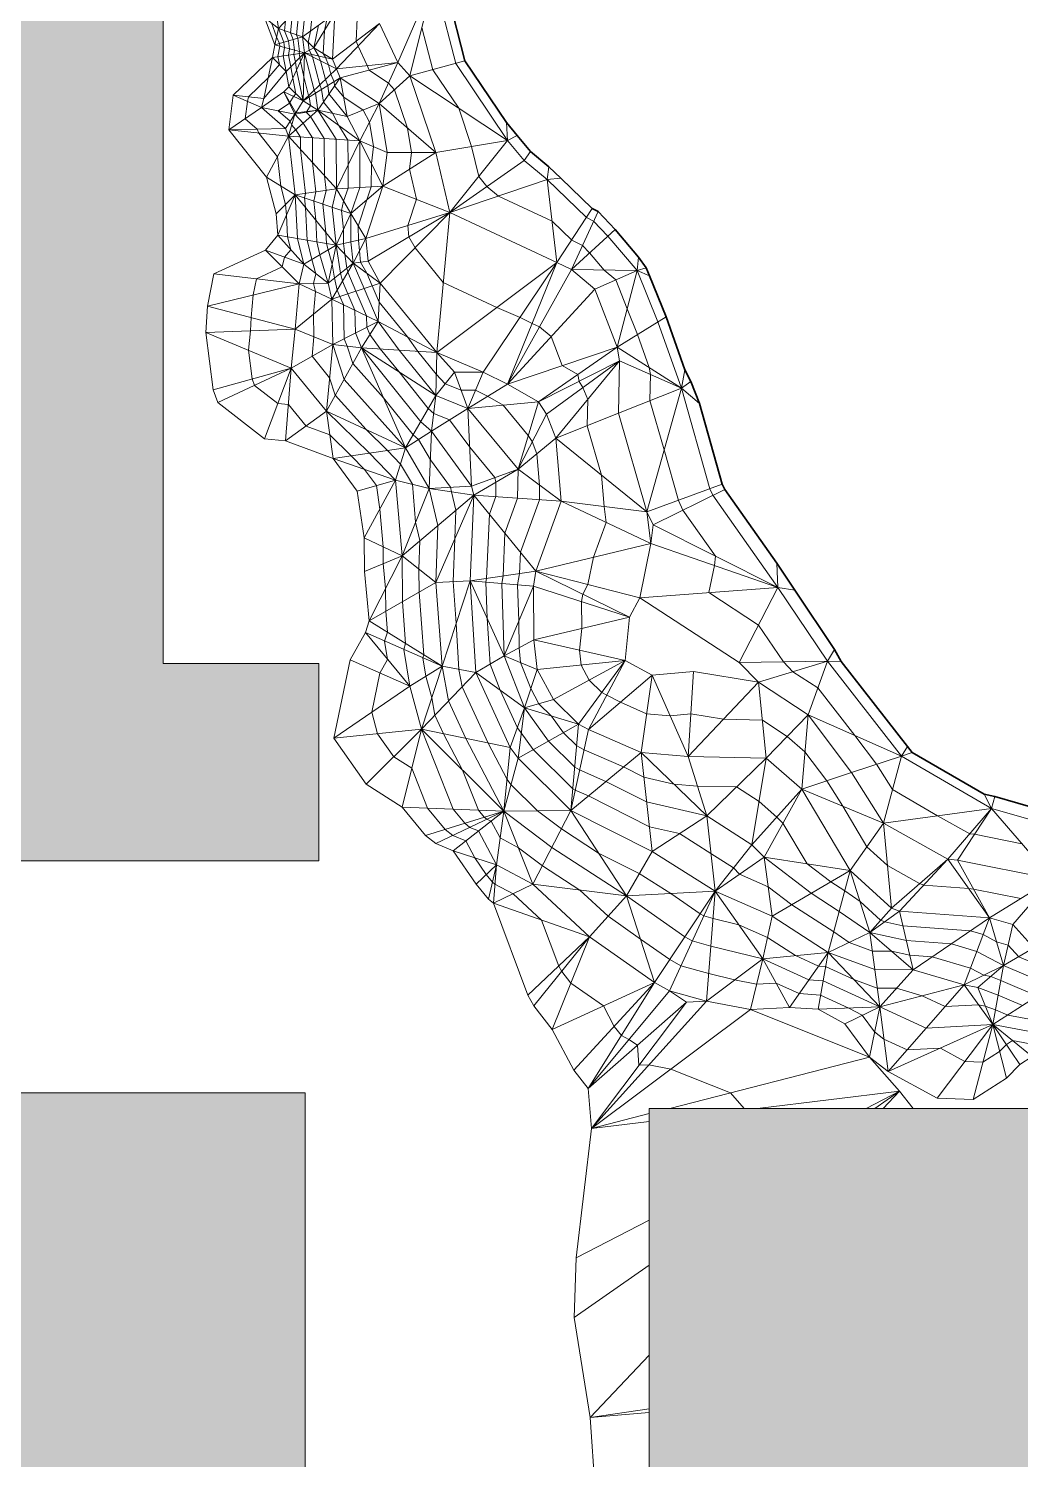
# Model space of a CAD drawing. Header units: millimetres. Extents: x -340184 to 563611, y -309449 to 515683.
# Drawn here: x 143528 to 264190, y -137615 to 36423 of the extents above; entities that cross this region are included whole.
import ezdxf

# ---------------------------------------------------------------- set-up
doc = ezdxf.new("R2010")
doc.units = ezdxf.units.MM
for name, color, linetype, lineweight in [('A-DETL-GENF', 92, 'Continuous', 9), ('A-DETL-THIN', 151, 'Continuous', 9), ('C-TOPO', 7, 'Continuous', 9), ('C-TOPO-FOLD', 70, 'Continuous', 9), ('C-TOPO-MAJR', 7, 'Continuous', 35), ('C-TOPO-MINR', 7, 'Continuous', 9)]:
    doc.layers.add(name, color=color, linetype=linetype, lineweight=lineweight)

msp = doc.modelspace()

# ---------------------------------------------------------------- hatches: boundary and pattern name
at = {"layer": 'A-DETL-GENF'}
for points in [[(85665, -64811), (178855, -64811), (178855, -40811), (159885, -40811), (159885, 79189), (85665, 79189), (85665, -51149)], [(67299, -241041), (177171, -241041), (177171, -93041), (104939, -93041), (104939, -131025), (12644, -131025), (12644, -195043), (32159, -195043), (32159, -217041), (67299, -217041), (67299, -231959)], [(219028, -242914), (363495, -242914), (363495, -138915), (401135, -138915), (401135, -94915), (219028, -94915), (219028, -206129)]]:
    msp.add_hatch(color=8, dxfattribs=at).paths.add_polyline_path(points)

# ---------------------------------------------------------------- linework, layer by layer
at = {"layer": 'A-DETL-THIN'}
for p, q in [((159885, -40811), (159885, 79189)), ((178855, -40811), (159885, -40811)), ((178855, -64811), (178855, -40811)), ((85665, -64811), (178855, -64811)), ((177171, -93041), (104939, -93041)), ((177171, -241041), (177171, -93041)), ((401135, -94915), (219028, -94915)), ((219028, -94915), (219028, -242914))]:
    msp.add_line(p, q, dxfattribs=at)
at = {"layer": 'C-TOPO'}
for p, q in [((173940, 36423), (177337, 40141)), ((172212, 37795), (173940, 36423)), ((176855, 35416), (180771, 38258)), ((178244, 34085), (180771, 38258)), ((186233, 37053), (180487, 32706)), ((180998, 31532), (186233, 37053)), ((173471, 34456), (173940, 36423)), ((173471, 34456), (176855, 35416)), ((176855, 35416), (173940, 36423)), ((178244, 34085), (176855, 35416)), ((173184, 32918), (177089, 33482)), ((177089, 33482), (173471, 34456)), ((177089, 33482), (174881, 31226)), ((175185, 29340), (177089, 33482)), ((177089, 33482), (176913, 27643)), ((177089, 33482), (178244, 34085)), ((180998, 31532), (177089, 33482)), ((180487, 32706), (177089, 33482)), ((178244, 34085), (180487, 32706)), ((172137, 27926), (173184, 32918)), ((174881, 31226), (173184, 32918)), ((176913, 27643), (180998, 31532)), ((188456, 32309), (180998, 31532)), ((181442, 30429), (188456, 32309)), ((186174, 27295), (188456, 32309)), ((174881, 31226), (172137, 27926)), ((181442, 30429), (176913, 27643)), ((178700, 26518), (181442, 30429)), ((182289, 25723), (181442, 30429)), ((186174, 27295), (189914, 30664)), ((171851, 26822), (168430, 28326)), ((172137, 27926), (168430, 28326)), ((171851, 26822), (172137, 27926)), ((175916, 26005), (174593, 28724)), ((176059, 26159), (174593, 28724)), ((176913, 27643), (174593, 28724)), ((176913, 27643), (175185, 29340)), ((167890, 24112), (171851, 26822)), ((171851, 26822), (175916, 26005)), ((178700, 26518), (175163, 23324)), ((175916, 26005), (178700, 26518)), ((178700, 26518), (176059, 26159)), ((176913, 27643), (178700, 26518)), ((183829, 22775), (178700, 26518)), ((178700, 26518), (182289, 25723)), ((186174, 27295), (182289, 25723)), ((186174, 27295), (183829, 22775)), ((193062, 21354), (186174, 27295)), ((175916, 26005), (174772, 24285)), ((175163, 23324), (175916, 26005)), ((167890, 24112), (174772, 24285)), ((175163, 23324), (167890, 24112)), ((175163, 23324), (172452, 18341)), ((183829, 22775), (175163, 23324)), ((175163, 23324), (180979, 16926)), ((180979, 16926), (183829, 22775)), ((186634, 17278), (183829, 22775)), ((187147, 21361), (183829, 22775)), ((186634, 17278), (193062, 21354)), ((193062, 21354), (187147, 21361)), ((172452, 18341), (175965, 16201)), ((173629, 13890), (175965, 16201)), ((173856, 11299), (175965, 16201)), ((180979, 16926), (175965, 16201)), ((182717, 13918), (175965, 16201)), ((175965, 16201), (180956, 10094)), ((186634, 17278), (180979, 16926)), ((180979, 16926), (182717, 13918)), ((182717, 13918), (186634, 17278)), ((194787, 14054), (186634, 17278)), ((194787, 14054), (184543, 10892)), ((184821, 8130), (194787, 14054)), ((186298, 5460), (194787, 14054)), ((193174, -2978), (194787, 14054)), ((182717, 13918), (180956, 10094)), ((184543, 10892), (182717, 13918)), ((180956, 10094), (173856, 11299)), ((176994, 7757), (173856, 11299)), ((180956, 10094), (184543, 10892)), ((183019, 7882), (184543, 10892)), ((176439, 5375), (172347, 9483)), ((176994, 7757), (172347, 9483)), ((180956, 10094), (176994, 7757)), ((179967, 5457), (180956, 10094)), ((180956, 10094), (183019, 7882)), ((179967, 5457), (176994, 7757)), ((183019, 7882), (179967, 5457)), ((180417, 3524), (183019, 7882)), ((184821, 8130), (183019, 7882)), ((186298, 5460), (183019, 7882)), ((207812, 7973), (193174, -2978)), ((207812, 7973), (198843, -5374)), ((207812, 7973), (201794, -6833)), ((201794, -6833), (209564, 7102)), ((165296, 2676), (176439, 5375)), ((176439, 5375), (166046, 6604)), ((176439, 5375), (179967, 5457)), ((180417, 3524), (176439, 5375)), ((180417, 3524), (186298, 5460)), ((186298, 5460), (186044, 812)), ((175940, -151), (180417, 3524)), ((186044, 812), (180417, 3524)), ((201794, -6833), (212402, 4747)), ((175940, -151), (165296, 2676)), ((180525, -1996), (186044, 812)), ((186044, 812), (184023, -2400)), ((193174, -2978), (186044, 812)), ((165104, -540), (175940, -151)), ((175487, -4877), (165104, -540)), ((180525, -1996), (175940, -151)), ((175487, -4877), (180525, -1996)), ((179784, -10111), (180525, -1996)), ((179784, -10111), (184023, -2400)), ((184023, -2400), (180525, -1996)), ((189383, -14573), (184023, -2400)), ((184023, -2400), (193082, -8204)), ((184023, -2400), (193174, -2978)), ((193174, -2978), (193082, -8204)), ((198843, -5374), (193174, -2978)), ((215125, -2313), (201794, -6833)), ((205576, -8984), (215125, -2313)), ((165964, -7511), (175487, -4877)), ((175487, -4877), (166538, -9075)), ((175487, -4877), (172245, -13492)), ((174792, -13731), (175487, -4877)), ((215426, -3990), (205576, -8984)), ((215426, -3990), (206521, -10461)), ((207664, -13411), (215426, -3990)), ((193082, -8204), (195355, -5351)), ((196950, -9767), (195355, -5351)), ((198843, -5374), (196950, -9767)), ((196950, -9767), (201794, -6833)), ((193082, -8204), (189383, -14573)), ((192540, -12552), (193082, -8204)), ((179784, -10111), (174792, -13731)), ((180593, -15883), (179784, -10111)), ((189383, -14573), (179784, -10111)), ((196950, -9767), (192540, -12552)), ((205576, -8984), (196950, -9767)), ((196950, -9767), (197428, -19222)), ((203073, -17155), (205576, -8984)), ((207664, -13411), (215306, -10353)), ((206521, -10461), (203073, -17155)), ((192540, -12552), (189383, -14573)), ((192278, -19507), (192540, -12552)), ((207664, -13411), (203073, -17155)), ((218755, -22354), (207664, -13411)), ((180593, -15883), (189383, -14573)), ((189383, -14573), (188155, -18503)), ((188155, -18503), (180593, -15883)), ((203073, -17155), (197428, -19222)), ((197698, -20313), (203073, -17155)), ((203073, -17155), (208335, -21075)), ((188155, -18503), (183511, -19828)), ((184354, -25537), (188155, -18503)), ((192278, -19507), (188155, -18503)), ((188957, -27703), (192278, -19507)), ((188957, -27703), (197698, -20313)), ((192278, -19507), (197428, -19222)), ((197698, -20313), (192278, -19507)), ((197698, -20313), (193083, -30953)), ((205257, -29566), (197698, -20313)), ((208335, -21075), (197698, -20313)), ((219218, -26213), (208335, -21075)), ((208335, -21075), (218755, -22354)), ((219218, -26213), (218755, -22354)), ((184354, -25537), (188957, -27703)), ((188957, -27703), (184404, -29594)), ((184951, -35623), (188957, -27703)), ((193083, -30953), (188957, -27703)), ((205257, -29566), (219218, -26213)), ((197250, -30745), (205257, -29566)), ((216636, -35168), (205257, -29566)), ((217891, -32809), (205257, -29566)), ((184951, -35623), (193083, -30953)), ((197250, -30745), (193083, -30953)), ((197250, -30745), (193831, -41128)), ((201393, -39858), (197250, -30745)), ((204938, -31394), (197250, -30745)), ((201393, -39858), (204938, -31394)), ((204938, -31394), (216636, -35168)), ((216636, -35168), (217891, -32809)), ((193831, -41128), (184951, -35623)), ((205011, -37934), (216636, -35168)), ((216103, -40453), (216636, -35168)), ((189890, -43562), (184509, -37049)), ((184509, -37049), (193831, -41128)), ((201393, -39858), (205011, -37934)), ((216103, -40453), (205011, -37934)), ((201393, -39858), (197932, -41901)), ((205380, -41533), (201393, -39858)), ((189890, -43562), (182651, -40377)), ((189890, -43562), (193831, -41128)), ((191308, -48808), (193831, -41128)), ((197932, -41901), (193831, -41128)), ((205380, -41533), (203866, -46196)), ((205380, -41533), (216103, -40453)), ((207380, -45186), (216103, -40453)), ((216103, -40453), (210449, -48192)), ((211641, -48827), (216103, -40453)), ((219410, -42213), (216103, -40453)), ((224432, -41758), (219410, -42213)), ((223786, -52121), (224432, -41758)), ((224432, -41758), (232323, -43058)), ((191308, -48808), (197932, -41901)), ((197932, -41901), (203866, -46196)), ((211641, -48827), (219410, -42213)), ((219410, -42213), (218033, -51611)), ((223786, -52121), (219410, -42213)), ((232323, -43058), (223786, -52121)), ((233273, -52300), (232323, -43058)), ((180649, -49879), (189890, -43562)), ((203866, -46196), (207380, -45186)), ((203866, -46196), (202132, -51036)), ((203073, -52312), (203866, -46196)), ((203866, -46196), (210449, -48192)), ((203073, -52312), (210449, -48192)), ((210449, -48192), (209498, -58668)), ((238354, -47030), (233273, -52300)), ((237593, -56100), (238354, -47030)), ((191308, -48808), (180649, -49879)), ((184595, -55491), (191308, -48808)), ((191308, -48808), (188976, -58285)), ((201348, -58754), (191308, -48808)), ((191308, -48808), (202132, -51036)), ((211641, -48827), (209498, -58668)), ((201348, -58754), (202132, -51036)), ((218033, -51611), (209498, -58668)), ((226031, -59319), (218033, -51611)), ((218033, -51611), (219386, -63679)), ((226031, -59319), (223786, -52121)), ((201348, -58754), (203073, -52312)), ((226031, -59319), (233273, -52300)), ((233273, -52300), (231531, -62868)), ((237593, -56100), (243656, -54079)), ((231531, -62868), (237593, -56100)), ((237593, -56100), (232998, -64363)), ((247549, -60225), (237593, -56100)), ((188976, -58285), (201348, -58754)), ((191818, -61728), (201348, -58754)), ((201348, -58754), (193080, -62715)), ((195167, -63599), (201348, -58754)), ((201348, -58754), (200439, -65303)), ((209498, -58668), (201348, -58754)), ((204882, -67666), (201348, -58754)), ((204882, -67666), (209498, -58668)), ((216264, -69046), (209498, -58668)), ((219386, -63679), (226031, -59319)), ((227055, -68485), (226031, -59319)), ((243496, -65966), (247549, -60225)), ((247549, -60225), (248490, -70552)), ((200439, -65303), (195167, -63599)), ((219386, -63679), (216264, -69046)), ((231531, -62868), (227055, -68485)), ((232998, -64363), (227055, -68485)), ((233998, -71552), (232998, -64363)), ((232998, -64363), (243496, -65966)), ((200439, -65303), (197986, -67652)), ((200439, -65303), (199476, -69462)), ((200086, -69975), (200439, -65303)), ((243496, -65966), (233998, -71552)), ((240806, -75944), (243496, -65966)), ((245891, -73534), (243496, -65966)), ((255382, -64618), (248490, -70552)), ((249492, -70939), (255382, -64618)), ((260432, -71749), (255382, -64618)), ((256556, -64736), (260432, -71749)), ((204882, -67666), (200086, -69975)), ((204882, -67666), (216264, -69046)), ((268053, -67015), (260432, -71749)), ((263274, -72556), (268053, -67015)), ((216264, -69046), (211782, -74066)), ((227055, -68485), (216264, -69046)), ((219691, -79608), (216264, -69046)), ((227055, -68485), (219691, -79608)), ((221489, -80610), (227055, -68485)), ((226010, -81873), (227055, -68485)), ((232845, -76717), (227055, -68485)), ((200086, -69975), (211782, -74066)), ((248490, -70552), (245891, -73534)), ((245891, -73534), (249492, -70939)), ((251155, -78054), (249492, -70939)), ((233998, -71552), (232845, -76717)), ((260432, -71749), (251155, -78054)), ((257370, -79901), (260432, -71749)), ((260432, -71749), (262149, -77554)), ((262149, -77554), (263274, -72556)), ((204256, -81138), (211782, -74066)), ((204986, -82457), (211782, -74066)), ((207243, -85316), (211782, -74066)), ((245891, -73534), (240806, -75944)), ((251155, -78054), (245891, -73534)), ((245891, -73534), (247076, -82549)), ((232845, -76717), (240806, -75944)), ((240806, -75944), (236088, -82639)), ((239573, -82870), (240806, -75944)), ((247076, -82549), (240806, -75944)), ((262149, -77554), (265827, -75394)), ((232845, -76717), (226010, -81873)), ((231343, -82906), (232845, -76717)), ((236088, -82639), (232845, -76717)), ((247076, -82549), (251155, -78054)), ((257370, -79901), (262149, -77554)), ((262149, -77554), (259006, -80222)), ((260832, -84734), (262149, -77554)), ((207243, -85316), (219691, -79608)), ((219691, -79608), (209852, -90277)), ((219691, -79608), (211595, -92486)), ((257370, -79901), (247076, -82549)), ((248107, -90442), (257370, -79901)), ((257370, -79901), (260832, -84734)), ((221489, -80610), (211595, -92486)), ((226010, -81873), (221489, -80610)), ((259006, -80222), (260832, -84734)), ((268073, -80092), (260832, -84734)), ((223581, -81991), (211595, -92486)), ((211993, -97360), (226010, -81873)), ((211993, -97360), (223581, -81991)), ((211993, -97360), (231343, -82906)), ((245836, -88679), (231343, -82906)), ((247076, -82549), (239573, -82870)), ((242837, -84651), (247076, -82549)), ((247076, -82549), (245836, -88679)), ((248107, -90442), (247076, -82549)), ((248107, -90442), (260832, -84734)), ((260832, -84734), (254050, -93676)), ((258442, -93823), (260832, -84734)), ((262497, -91240), (260832, -84734)), ((260832, -84734), (264138, -89579)), ((265622, -88621), (260832, -84734)), ((245836, -88679), (221526, -94915)), ((249470, -92829), (245836, -88679)), ((249470, -92829), (232214, -94915)), ((249470, -92829), (245422, -94915)), ((246469, -94915), (249470, -92829)), ((247491, -94915), (249470, -92829)), ((251130, -94915), (249470, -92829)), ((219028, -95556), (211993, -97360)), ((219028, -96510), (211993, -97360)), ((219028, -108521), (210149, -113098)), ((209900, -120339), (219028, -113993)), ((211836, -132516), (219028, -124931)), ((219028, -131482), (211836, -132516)), ((219028, -131931), (211836, -132516))]:
    msp.add_line(p, q, dxfattribs=at)
at = {"layer": 'C-TOPO', "lineweight": 35}
for p, q in [((194492, 40724), (196607, 32487)), ((196607, 32487), (201650, 24999)), ((201650, 24999), (202981, 23425)), ((202981, 23425), (204584, 21478)), ((204584, 21478), (206833, 19619)), ((206833, 19619), (208282, 18233)), ((208282, 18233), (212107, 14528)), ((212107, 14528), (212808, 14179)), ((212808, 14179), (214885, 11985)), ((214885, 11985), (217744, 8637)), ((217744, 8637), (218650, 7309)), ((218650, 7309), (219072, 6351)), ((219072, 6351), (221091, 1361)), ((221091, 1361), (223372, -5074)), ((223372, -5074), (224098, -6488)), ((224098, -6488), (225167, -9189)), ((225167, -9189), (227927, -19000)), ((227927, -19000), (228226, -19630)), ((228226, -19630), (234565, -28605)), ((234565, -28605), (236739, -31904)), ((236739, -31904), (241564, -39083)), ((241564, -39083), (242368, -40552)), ((242368, -40552), (250460, -50920)), ((250460, -50920), (251020, -51618)), ((251020, -51618), (259777, -56717)), ((259777, -56717), (261067, -56990)), ((261067, -56990), (266669, -58598))]:
    msp.add_line(p, q, dxfattribs=at)
at = {"layer": 'C-TOPO-FOLD'}
for p, q in [((188456, 32309), (192848, 42479)), ((189914, 30664), (192848, 42479)), ((189914, 30664), (196607, 32487)), ((201796, 22823), (189914, 30664)), ((201796, 22823), (201650, 24999)), ((201796, 22823), (193062, 21354)), ((194787, 14054), (201796, 22823)), ((202981, 23425), (201796, 22823)), ((203799, 20390), (204584, 21478)), ((203799, 20390), (194787, 14054)), ((206610, 18067), (206833, 19619)), ((206610, 18067), (194787, 14054)), ((208282, 18233), (206610, 18067)), ((207812, 7973), (206610, 18067)), ((207812, 7973), (212107, 14528)), ((212808, 14179), (209564, 7102)), ((209564, 7102), (214885, 11985)), ((217572, 6986), (209564, 7102)), ((217572, 6986), (212402, 4747)), ((215125, -2313), (217572, 6986)), ((217572, 6986), (217744, 8637)), ((217572, 6986), (218650, 7309)), ((219072, 6351), (217572, 6986)), ((215125, -2313), (221091, 1361)), ((222948, -7295), (215125, -2313)), ((222948, -7295), (215426, -3990)), ((223372, -5074), (222948, -7295)), ((224098, -6488), (222948, -7295)), ((215306, -10353), (222948, -7295)), ((218755, -22354), (222948, -7295)), ((225167, -9189), (222948, -7295)), ((227927, -19000), (218755, -22354)), ((219504, -23930), (228226, -19630)), ((234696, -31565), (219504, -23930)), ((234696, -31565), (219218, -26213)), ((234565, -28605), (234696, -31565)), ((217891, -32809), (234696, -31565)), ((234696, -31565), (229985, -40680)), ((234696, -31565), (236739, -31904)), ((241564, -39083), (240727, -40538)), ((240727, -40538), (229985, -40680)), ((240727, -40538), (232323, -43058)), ((238354, -47030), (240727, -40538)), ((240727, -40538), (242368, -40552)), ((249718, -52058), (238354, -47030)), ((243656, -54079), (249718, -52058)), ((249718, -52058), (247549, -60225)), ((250460, -50920), (249718, -52058)), ((251020, -51618), (249718, -52058)), ((260664, -58432), (259777, -56717)), ((261067, -56990), (260664, -58432)), ((247549, -60225), (260664, -58432)), ((260664, -58432), (255382, -64618)), ((256556, -64736), (260664, -58432)), ((268053, -67015), (260664, -58432))]:
    msp.add_line(p, q, dxfattribs=at)
at = {"layer": 'C-TOPO-MAJR', "lineweight": 9}
for p, q in [((195491, 32183), (192848, 42479)), ((173940, 36423), (173185, 41478)), ((176855, 35416), (177337, 40141)), ((173471, 34456), (172212, 37795)), ((175397, 35920), (175638, 38282)), ((178244, 34085), (178813, 36837)), ((180487, 32706), (180771, 38258)), ((188456, 32309), (186233, 37053)), ((174599, 34776), (173940, 36423)), ((175727, 35096), (175397, 35920)), ((175883, 33807), (175727, 35096)), ((177089, 33482), (176855, 35416)), ((173184, 32918), (173471, 34456)), ((174486, 33106), (174677, 34131)), ((174881, 31226), (174486, 33106)), ((174677, 34131), (174599, 34776)), ((175787, 33294), (175883, 33807)), ((175985, 32354), (175787, 33294)), ((178274, 28939), (177089, 33482)), ((178788, 33094), (178244, 34085)), ((179043, 32507), (178788, 33094)), ((168430, 28326), (173184, 32918)), ((176137, 31411), (175985, 32354)), ((176913, 27643), (176137, 31411)), ((179636, 30235), (179043, 32507)), ((180998, 31532), (180487, 32706)), ((181442, 30429), (180998, 31532)), ((189914, 30664), (188456, 32309)), ((201796, 22823), (195491, 32183)), ((175185, 29340), (174881, 31226)), ((179932, 29500), (179636, 30235)), ((186174, 27295), (181442, 30429)), ((193062, 21354), (189914, 30664)), ((167890, 24112), (168430, 28326)), ((171851, 26822), (174593, 28724)), ((174593, 28724), (175185, 29340)), ((178422, 28571), (178274, 28939)), ((178700, 26518), (178422, 28571)), ((180071, 28473), (179932, 29500)), ((182289, 25723), (180071, 28473)), ((174772, 24285), (171851, 26822)), ((175916, 26005), (176059, 26159)), ((176059, 26159), (176913, 27643)), ((180940, 22958), (178700, 26518)), ((187147, 21361), (186174, 27295)), ((176931, 24921), (175916, 26005)), ((178051, 23141), (176931, 24921)), ((183829, 22775), (182289, 25723)), ((172452, 18341), (167890, 24112)), ((175163, 23324), (174772, 24285)), ((175965, 16201), (175163, 23324)), ((178071, 20125), (178051, 23141)), ((180979, 16926), (180940, 22958)), ((183806, 17102), (183829, 22775)), ((203799, 20390), (201796, 22823)), ((186634, 17278), (187147, 21361)), ((194787, 14054), (193062, 21354)), ((178472, 16564), (178071, 20125)), ((206610, 18067), (203799, 20390)), ((173629, 13890), (172452, 18341)), ((211391, 13435), (206610, 18067)), ((176223, 10897), (175965, 16201)), ((178216, 15440), (178472, 16564)), ((180467, 14679), (180979, 16926)), ((182717, 13918), (183806, 17102)), ((184543, 10892), (186634, 17278)), ((178461, 13148), (178216, 15440)), ((180956, 10094), (180467, 14679)), ((207812, 7973), (194787, 14054)), ((173856, 11299), (173629, 13890)), ((178590, 10495), (178461, 13148)), ((182749, 10493), (182717, 13918)), ((212267, 13000), (211391, 13435)), ((213998, 11171), (212267, 13000)), ((172347, 9483), (173856, 11299)), ((176994, 7757), (176223, 10897)), ((178975, 8925), (178590, 10495)), ((183019, 7882), (182749, 10493)), ((184821, 8130), (184543, 10892)), ((217572, 6986), (213998, 11171)), ((166046, 6604), (172347, 9483)), ((179967, 5457), (178975, 8925)), ((181493, 6669), (180956, 10094)), ((176439, 5375), (176994, 7757)), ((184337, 4814), (183019, 7882)), ((186298, 5460), (184821, 8130)), ((209564, 7102), (207812, 7973)), ((212402, 4747), (209564, 7102)), ((220097, 749), (217572, 6986)), ((165296, 2676), (166046, 6604)), ((175940, -151), (176439, 5375)), ((180417, 3524), (179967, 5457)), ((181718, 5703), (181493, 6669)), ((182377, 4169), (181718, 5703)), ((193174, -2978), (186298, 5460)), ((180525, -1996), (180417, 3524)), ((183231, 2168), (182377, 4169)), ((186044, 812), (184337, 4814)), ((215125, -2313), (212402, 4747)), ((165104, -540), (165296, 2676)), ((183285, -592), (183231, 2168)), ((188598, -2689), (186044, 812)), ((222948, -7295), (220097, 749)), ((165964, -7511), (165104, -540)), ((175487, -4877), (175940, -151)), ((184023, -2400), (183285, -592)), ((181903, -6256), (180525, -1996)), ((191232, -11388), (184023, -2400)), ((193082, -8204), (188598, -2689)), ((195355, -5351), (193174, -2978)), ((215426, -3990), (215125, -2313)), ((179784, -10111), (175487, -4877)), ((215306, -10353), (215426, -3990)), ((189383, -14573), (181903, -6256)), ((195355, -5351), (198843, -5374)), ((201794, -6833), (198843, -5374)), ((205576, -8984), (201794, -6833)), ((166538, -9075), (165964, -7511)), ((196950, -9767), (193082, -8204)), ((226398, -19559), (222948, -7295)), ((172245, -13492), (166538, -9075)), ((184988, -15228), (179784, -10111)), ((203073, -17155), (196950, -9767)), ((206521, -10461), (205576, -8984)), ((218755, -22354), (215306, -10353)), ((192540, -12552), (191232, -11388)), ((207664, -13411), (206521, -10461)), ((174792, -13731), (172245, -13492)), ((180593, -15883), (174792, -13731)), ((197428, -19222), (192540, -12552)), ((208335, -21075), (207664, -13411)), ((188155, -18503), (184988, -15228)), ((192278, -19507), (189383, -14573)), ((183511, -19828), (180593, -15883)), ((203016, -20694), (203073, -17155)), ((188957, -27703), (188155, -18503)), ((184354, -25537), (183511, -19828)), ((193327, -24008), (192278, -19507)), ((197250, -30745), (197698, -20313)), ((197698, -20313), (197428, -19222)), ((201478, -24939), (203016, -20694)), ((226773, -20347), (226398, -19559)), ((234696, -31565), (226773, -20347)), ((205257, -29566), (208335, -21075)), ((219504, -23930), (218755, -22354)), ((193083, -30953), (193327, -24008)), ((219218, -26213), (219504, -23930)), ((184404, -29594), (184354, -25537)), ((201254, -30155), (201478, -24939)), ((189017, -33288), (188957, -27703)), ((217891, -32809), (219218, -26213)), ((204938, -31394), (205257, -29566)), ((184951, -35623), (184404, -29594)), ((193831, -41128), (193083, -30953)), ((197932, -41901), (197250, -30745)), ((201094, -31070), (201254, -30155)), ((201393, -39858), (201094, -31070)), ((205011, -37934), (204938, -31394)), ((229985, -40680), (217891, -32809)), ((240727, -40538), (234696, -31565)), ((189391, -38375), (189017, -33288)), ((184509, -37049), (184951, -35623)), ((182651, -40377), (184509, -37049)), ((205380, -41533), (205011, -37934)), ((189170, -39089), (189391, -38375)), ((189890, -43562), (189170, -39089)), ((203866, -46196), (201393, -39858)), ((180649, -49879), (182651, -40377)), ((194620, -45355), (193831, -41128)), ((207380, -45186), (205380, -41533)), ((232323, -43058), (229985, -40680)), ((249718, -52058), (240727, -40538)), ((202132, -51036), (197932, -41901)), ((238354, -47030), (232323, -43058)), ((191308, -48808), (189890, -43562)), ((210449, -48192), (207380, -45186)), ((196720, -49922), (194620, -45355)), ((206761, -50252), (203866, -46196)), ((211641, -48827), (210449, -48192)), ((243656, -54079), (238354, -47030)), ((184595, -55491), (180649, -49879)), ((195162, -58520), (191308, -48808)), ((201348, -58754), (196720, -49922)), ((209973, -53430), (206761, -50252)), ((218033, -51611), (211641, -48827)), ((203073, -52312), (202132, -51036)), ((223786, -52121), (218033, -51611)), ((233273, -52300), (223786, -52121)), ((260664, -58432), (249718, -52058)), ((209498, -58668), (203073, -52312)), ((210569, -53747), (209973, -53430)), ((213766, -55139), (210569, -53747)), ((237593, -56100), (233273, -52300)), ((188976, -58285), (184595, -55491)), ((218710, -57645), (213766, -55139)), ((247549, -60225), (243656, -54079)), ((243496, -65966), (237593, -56100)), ((191818, -61728), (188976, -58285)), ((196583, -60241), (195162, -58520)), ((207190, -63167), (201348, -58754)), ((219386, -63679), (209498, -58668)), ((226031, -59319), (218710, -57645)), ((267666, -60442), (260664, -58432)), ((197214, -60734), (196583, -60241)), ((198257, -61176), (197214, -60734)), ((231531, -62868), (226031, -59319)), ((255382, -64618), (247549, -60225)), ((193080, -62715), (191818, -61728)), ((200439, -65303), (198257, -61176)), ((195167, -63599), (193080, -62715)), ((197986, -67652), (195167, -63599)), ((216264, -69046), (207190, -63167)), ((227055, -68485), (219386, -63679)), ((232998, -64363), (231531, -62868)), ((238747, -68759), (232998, -64363)), ((204882, -67666), (200439, -65303)), ((248490, -70552), (243496, -65966)), ((256556, -64736), (255382, -64618)), ((268053, -67015), (256556, -64736)), ((199476, -69462), (197986, -67652)), ((211782, -74066), (204882, -67666)), ((200086, -69975), (199476, -69462)), ((223373, -74047), (216264, -69046)), ((233998, -71552), (227055, -68485)), ((242151, -70955), (238747, -68759)), ((204256, -81138), (200086, -69975)), ((245891, -73534), (242151, -70955)), ((249492, -70939), (248490, -70552)), ((260432, -71749), (249492, -70939)), ((240806, -75944), (233998, -71552)), ((263274, -72556), (260432, -71749)), ((265827, -75394), (263274, -72556)), ((219691, -79608), (211782, -74066)), ((224272, -74548), (223373, -74047)), ((226532, -75179), (224272, -74548)), ((250323, -74497), (245891, -73534)), ((255793, -74902), (250323, -74497)), ((232845, -76717), (226532, -75179)), ((246484, -78042), (240806, -75944)), ((258901, -75825), (255793, -74902)), ((262149, -77554), (258901, -75825)), ((238447, -79291), (232845, -76717)), ((251155, -78054), (246484, -78042)), ((257370, -79901), (251155, -78054)), ((268073, -80092), (262149, -77554)), ((221489, -80610), (219691, -79608)), ((240190, -79407), (238447, -79291)), ((247076, -82549), (240190, -79407)), ((259006, -80222), (257370, -79901)), ((204986, -82457), (204256, -81138)), ((223581, -81991), (221489, -80610)), ((261491, -81144), (259006, -80222)), ((264453, -82413), (261491, -81144)), ((207243, -85316), (204986, -82457)), ((226010, -81873), (223581, -81991)), ((231343, -82906), (226010, -81873)), ((236088, -82639), (231343, -82906)), ((239573, -82870), (236088, -82639)), ((242837, -84651), (239573, -82870)), ((252739, -85172), (247076, -82549)), ((245836, -88679), (242837, -84651)), ((260832, -84734), (252739, -85172)), ((266439, -85778), (260832, -84734)), ((209852, -90277), (207243, -85316)), ((248107, -90442), (245836, -88679)), ((265622, -88621), (264138, -89579)), ((211595, -92486), (209852, -90277)), ((254050, -93676), (248107, -90442)), ((264138, -89579), (262497, -91240)), ((262497, -91240), (258442, -93823)), ((211993, -97360), (211595, -92486)), ((258442, -93823), (254050, -93676)), ((210149, -113098), (211993, -97360)), ((209900, -120339), (210149, -113098)), ((211836, -132516), (209900, -120339)), ((212634, -144170), (211836, -132516))]:
    msp.add_line(p, q, dxfattribs=at)
at = {"layer": 'C-TOPO-MINR'}
for p, q in [((176126, 35668), (176488, 39212)), ((177834, 36127), (178196, 39670)), ((173705, 35440), (173076, 37109)), ((174668, 36171), (174789, 37352)), ((179507, 36171), (179792, 37547)), ((183360, 34879), (183502, 37655)), ((192703, 31423), (191381, 36571)), ((174035, 34616), (173705, 35440)), ((175163, 34936), (174668, 36171)), ((175280, 33969), (175163, 34936)), ((176291, 35256), (176126, 35668)), ((176486, 33644), (176291, 35256)), ((177549, 34751), (177834, 36127)), ((179365, 33395), (179507, 36171)), ((183615, 34292), (183360, 34879)), ((173835, 33012), (174074, 34294)), ((174074, 34294), (174035, 34616)), ((175136, 33200), (175280, 33969)), ((175433, 31790), (175136, 33200)), ((176438, 33388), (176486, 33644)), ((176537, 32918), (176438, 33388)), ((177666, 33783), (177549, 34751)), ((177938, 33288), (177666, 33783)), ((178066, 32994), (177938, 33288)), ((179637, 32900), (179365, 33395)), ((184727, 31920), (183615, 34292)), ((172661, 30422), (174032, 32072)), ((174032, 32072), (173835, 33012)), ((175661, 30376), (175433, 31790)), ((176613, 32446), (176537, 32918)), ((177001, 30562), (176613, 32446)), ((178955, 29587), (178066, 32994)), ((180021, 32019), (179637, 32900)), ((180317, 30883), (180021, 32019)), ((184949, 31369), (184727, 31920)), ((187315, 29802), (184949, 31369)), ((195855, 26744), (192703, 31423)), ((170284, 28126), (172661, 30422)), ((176049, 28491), (175661, 30376)), ((177594, 28291), (177001, 30562)), ((179177, 29036), (178955, 29587)), ((180687, 29965), (180317, 30883)), ((180756, 29451), (180687, 29965)), ((188044, 28979), (187315, 29802)), ((170140, 27574), (170284, 28126)), ((175326, 27441), (175753, 28183)), ((175753, 28183), (176049, 28491)), ((177668, 28107), (177594, 28291)), ((177806, 27080), (177668, 28107)), ((179386, 27495), (179177, 29036)), ((181865, 28076), (180756, 29451)), ((184231, 26509), (181865, 28076)), ((189618, 24325), (188044, 28979)), ((169871, 25467), (170140, 27574)), ((173884, 26414), (175255, 27365)), ((175344, 25145), (173884, 26414)), ((175255, 27365), (175326, 27441)), ((177308, 26261), (177379, 26338)), ((177816, 25719), (177308, 26261)), ((177379, 26338), (177806, 27080)), ((180495, 26120), (179386, 27495)), ((181264, 24646), (180495, 26120)), ((185001, 25035), (184231, 26509)), ((197429, 22089), (195855, 26744)), ((171331, 24199), (169871, 25467)), ((175539, 24665), (175344, 25145)), ((176047, 24123), (175539, 24665)), ((179496, 23049), (177816, 25719)), ((182384, 22866), (181264, 24646)), ((185488, 22068), (185001, 25035)), ((171526, 23718), (171331, 24199)), ((173808, 20833), (171526, 23718)), ((176607, 23233), (176047, 24123)), ((176617, 21725), (176607, 23233)), ((179525, 18525), (179496, 23049)), ((182404, 19850), (182384, 22866)), ((190105, 21358), (189618, 24325)), ((177219, 16382), (176617, 21725)), ((185231, 20026), (185488, 22068)), ((189848, 19316), (190105, 21358)), ((198291, 18439), (197429, 22089)), ((174209, 17271), (173808, 20833)), ((182393, 17014), (182404, 19850)), ((185220, 17190), (185231, 20026)), ((190710, 15666), (189848, 19316)), ((179725, 16745), (179525, 18525)), ((199293, 17222), (198291, 18439)), ((174797, 15046), (174209, 17271)), ((177090, 15821), (177219, 16382)), ((177213, 14674), (177090, 15821)), ((179341, 15060), (179725, 16745)), ((181848, 15422), (182393, 17014)), ((184675, 15598), (185220, 17190)), ((189665, 12473), (190710, 15666)), ((200699, 16060), (199293, 17222)), ((207211, 13020), (200699, 16060)), ((174911, 13750), (174797, 15046)), ((177406, 10696), (177213, 14674)), ((179708, 11621), (179341, 15060)), ((181592, 14298), (181848, 15422)), ((181837, 12006), (181592, 14298)), ((183630, 12405), (184675, 15598)), ((175040, 11098), (174911, 13750)), ((183646, 10692), (183630, 12405)), ((189804, 11092), (189665, 12473)), ((209601, 10704), (207211, 13020)), ((175425, 9528), (175040, 11098)), ((177985, 8341), (177406, 10696)), ((179773, 10295), (179708, 11621)), ((181853, 10293), (181837, 12006)), ((183781, 9387), (183646, 10692)), ((190542, 9757), (189804, 11092)), ((210916, 10051), (209601, 10704)), ((174671, 8620), (175425, 9528)), ((179966, 9509), (179773, 10295)), ((180462, 7776), (179966, 9509)), ((181988, 8988), (181853, 10293)), ((182256, 7275), (181988, 8988)), ((183920, 8006), (183781, 9387)), ((193980, 5538), (190542, 9757)), ((211781, 9137), (210916, 10051)), ((213568, 7044), (211781, 9137)), ((171243, 5989), (174393, 7429)), ((174393, 7429), (174671, 8620)), ((178481, 6607), (177985, 8341)), ((180730, 6063), (180462, 7776)), ((182369, 6792), (182256, 7275)), ((184658, 6671), (183920, 8006)), ((214987, 5866), (213568, 7044)), ((170868, 4026), (171243, 5989)), ((178203, 5416), (178481, 6607)), ((178428, 4449), (178203, 5416)), ((181068, 4613), (180730, 6063)), ((183357, 4492), (182369, 6792)), ((185317, 5137), (184658, 6671)), ((200493, 2497), (193980, 5538)), ((216349, 2337), (214987, 5866)), ((170618, 1263), (170868, 4026)), ((178179, 1686), (178428, 4449)), ((181397, 3846), (181068, 4613)), ((181824, 2846), (181397, 3846)), ((184638, 1490), (183357, 4492)), ((186171, 3136), (185317, 5137)), ((181905, -1294), (181824, 2846)), ((189609, -1083), (186171, 3136)), ((203327, 1299), (200493, 2497)), ((217611, -782), (216349, 2337)), ((170522, -346), (170618, 1263)), ((178233, -1073), (178179, 1686)), ((184665, 110), (184638, 1490)), ((185033, -794), (184665, 110)), ((204803, 570), (203327, 1299)), ((205679, 135), (204803, 570)), ((207098, -1043), (205679, 135)), ((170296, -2709), (170522, -346)), ((178006, -3436), (178233, -1073)), ((182274, -2198), (181905, -1294)), ((186310, -2545), (185033, -794)), ((190886, -2833), (189609, -1083)), ((208460, -4573), (207098, -1043)), ((219037, -4804), (217611, -782)), ((170725, -6194), (170296, -2709)), ((180154, -6053), (178006, -3436)), ((182963, -4328), (182274, -2198)), ((188552, -5302), (186310, -2545)), ((193128, -5591), (190886, -2833)), ((186703, -8487), (182963, -4328)), ((210351, -5648), (208460, -4573)), ((219187, -5643), (219037, -4804)), ((171013, -6976), (170725, -6194)), ((180843, -8183), (180154, -6053)), ((192157, -9796), (188552, -5302)), ((194218, -6778), (193128, -5591)), ((196153, -7559), (194218, -6778)), ((210501, -6487), (210351, -5648)), ((210973, -7225), (210501, -6487)), ((219127, -8824), (219187, -5643)), ((173866, -9185), (171013, -6976)), ((184583, -12342), (180843, -8183)), ((190307, -12980), (186703, -8487)), ((197897, -7571), (196153, -7559)), ((199372, -8300), (197897, -7571)), ((201263, -9375), (199372, -8300)), ((211545, -8701), (210973, -7225)), ((211485, -11882), (211545, -8701)), ((175139, -9304), (173866, -9185)), ((177288, -11921), (175139, -9304)), ((192811, -10378), (192157, -9796)), ((194745, -11160), (192811, -10378)), ((204325, -13069), (201263, -9375)), ((220852, -14825), (219127, -8824)), ((180188, -12997), (177288, -11921)), ((197189, -14495), (194745, -11160)), ((213209, -17883), (211485, -11882)), ((182790, -15555), (180188, -12997)), ((187185, -14900), (184583, -12342)), ((190961, -13562), (190307, -12980)), ((192409, -16030), (190961, -13562)), ((204797, -13808), (204325, -13069)), ((205368, -15283), (204797, -13808)), ((184374, -17193), (182790, -15555)), ((188769, -16538), (187185, -14900)), ((200250, -18188), (197189, -14495)), ((205704, -19115), (205368, -15283)), ((222577, -20957), (220852, -14825)), ((185833, -19165), (184374, -17193)), ((190217, -19005), (188769, -16538)), ((194853, -19365), (192409, -16030)), ((190618, -23605), (190217, -19005)), ((200386, -18734), (200250, -18188)), ((200357, -20504), (200386, -18734)), ((205675, -20885), (205704, -19115)), ((213545, -21715), (213209, -17883)), ((186255, -22020), (185833, -19165)), ((194988, -19910), (194853, -19365)), ((195513, -22161), (194988, -19910)), ((199588, -22626), (200357, -20504)), ((186655, -26620), (186255, -22020)), ((195390, -25633), (195513, -22161)), ((203368, -27253), (205675, -20885)), ((213776, -23644), (213545, -21715)), ((223138, -22139), (222577, -20957)), ((227100, -27747), (223138, -22139)), ((191142, -25856), (190618, -23605)), ((199252, -30450), (199588, -22626)), ((212238, -27889), (213776, -23644)), ((191020, -29328), (191142, -25856)), ((195166, -30849), (195390, -25633)), ((186680, -28649), (186655, -26620)), ((203255, -29860), (203368, -27253)), ((226957, -28889), (227100, -27747)), ((186954, -31663), (186680, -28649)), ((191050, -32121), (191020, -29328)), ((211574, -31187), (212238, -27889)), ((226294, -32187), (226957, -28889)), ((195541, -35936), (195166, -30849)), ((199172, -30907), (199252, -30450)), ((199322, -35301), (199172, -30907)), ((203016, -31232), (203255, -29860)), ((203166, -35626), (203016, -31232)), ((210947, -32367), (211574, -31187)), ((186984, -34455), (186954, -31663)), ((191611, -39752), (191050, -32121)), ((210787, -33281), (210947, -32367)), ((232340, -36122), (226294, -32187)), ((187171, -36999), (186984, -34455)), ((210824, -36551), (210787, -33281)), ((195882, -41514), (195541, -35936)), ((199663, -40879), (199322, -35301)), ((203202, -38896), (203166, -35626)), ((235356, -40609), (232340, -36122)), ((186840, -38069), (187171, -36999)), ((187200, -40305), (186840, -38069)), ((210557, -39194), (210824, -36551)), ((191501, -40108), (191611, -39752)), ((203387, -40696), (203202, -38896)), ((210742, -40993), (210557, -39194)), ((186271, -41969), (187200, -40305)), ((191861, -42345), (191501, -40108)), ((196276, -43628), (195882, -41514)), ((200899, -44048), (199663, -40879)), ((204623, -43864), (203387, -40696)), ((211742, -42820), (210742, -40993)), ((236525, -41798), (235356, -40609)), ((185270, -46720), (186271, -41969)), ((192569, -44968), (191861, -42345)), ((213276, -44322), (211742, -42820)), ((239540, -43784), (236525, -41798)), ((192964, -47081), (192569, -44968)), ((199426, -50479), (196276, -43628)), ((202999, -48616), (200899, -44048)), ((205623, -45691), (204623, -43864)), ((213872, -44640), (213276, -44322)), ((215526, -45520), (213872, -44640)), ((244036, -49544), (239540, -43784)), ((185978, -49343), (185270, -46720)), ((207158, -47194), (205623, -45691)), ((218722, -46912), (215526, -45520)), ((221598, -47167), (218722, -46912)), ((224109, -46939), (221598, -47167)), ((228054, -47590), (224109, -46939)), ((194014, -49365), (192964, -47081)), ((203470, -49254), (202999, -48616)), ((208605, -49222), (207158, -47194)), ((232798, -47679), (228054, -47590)), ((235813, -49665), (232798, -47679)), ((187951, -52150), (185978, -49343)), ((196328, -53781), (194014, -49365)), ((204917, -51282), (203470, -49254)), ((210211, -50811), (208605, -49222)), ((237973, -51565), (235813, -49665)), ((246687, -53068), (244036, -49544)), ((190142, -53547), (187951, -52150)), ((201740, -54895), (199426, -50479)), ((209736, -56049), (204917, -51282)), ((211105, -51287), (210211, -50811)), ((215899, -53375), (211105, -51287)), ((240624, -55089), (237973, -51565)), ((192069, -58402), (190142, -53547)), ((198255, -58637), (196328, -53781)), ((218372, -54628), (215899, -53375)), ((248634, -56141), (246687, -53068)), ((202210, -55533), (201740, -54895)), ((205423, -58711), (202210, -55533)), ((222032, -55465), (218372, -54628)), ((224908, -55720), (222032, -55465)), ((242571, -58162), (240624, -55089)), ((210033, -56207), (209736, -56049)), ((211632, -56903), (210033, -56207)), ((219048, -60662), (211632, -56903)), ((229652, -55810), (224908, -55720)), ((232402, -57584), (229652, -55810)), ((254106, -59328), (248634, -56141)), ((194201, -60984), (192069, -58402)), ((198965, -59497), (198255, -58637)), ((208344, -60917), (205423, -58711)), ((234562, -59484), (232402, -57584)), ((245522, -63095), (242571, -58162)), ((199281, -59744), (198965, -59497)), ((199803, -59965), (199281, -59744)), ((200893, -62029), (199803, -59965)), ((222708, -61499), (219048, -60662)), ((235295, -60232), (234562, -59484)), ((238247, -65164), (235295, -60232)), ((258023, -61525), (254106, -59328)), ((195147, -61725), (194201, -60984)), ((196712, -62388), (195147, -61725)), ((197803, -64451), (196712, -62388)), ((203115, -63210), (200893, -62029)), ((212881, -63857), (208344, -60917)), ((226543, -63902), (222708, -61499)), ((258610, -61584), (258023, -61525)), ((264358, -62723), (258610, -61584)), ((206036, -65416), (203115, -63210)), ((217825, -66363), (212881, -63857)), ((229293, -65677), (226543, -63902)), ((248019, -65388), (245522, -63095)), ((199212, -66478), (197803, -64451)), ((210573, -68356), (206036, -65416)), ((230026, -66424), (229293, -65677)), ((241121, -67362), (238247, -65164)), ((251936, -67585), (248019, -65388)), ((199957, -67383), (199212, -66478)), ((200262, -67639), (199957, -67383)), ((202484, -68820), (200262, -67639)), ((221659, -68766), (217825, -66363)), ((233498, -67957), (230026, -66424)), ((242823, -68461), (241121, -67362)), ((252437, -67778), (251936, -67585)), ((257907, -68183), (252437, -67778)), ((205934, -72021), (202484, -68820)), ((214023, -71556), (210573, -68356)), ((225214, -71266), (221659, -68766)), ((236372, -70155), (233498, -67957)), ((244693, -69750), (242823, -68461)), ((258494, -68243), (257907, -68183)), ((264243, -69382), (258494, -68243)), ((225663, -71517), (225214, -71266)), ((241479, -73450), (236372, -70155)), ((247190, -72043), (244693, -69750)), ((208019, -77602), (205934, -72021)), ((217977, -74327), (214023, -71556)), ((226794, -71832), (225663, -71517)), ((229950, -72601), (226794, -71832)), ((233421, -74134), (229950, -72601)), ((247691, -72236), (247190, -72043)), ((249908, -72718), (247691, -72236)), ((258113, -73326), (249908, -72718)), ((221532, -76828), (217977, -74327)), ((236826, -76331), (233421, -74134)), ((243349, -74739), (241479, -73450)), ((246187, -75788), (243349, -74739)), ((259666, -73787), (258113, -73326)), ((261290, -74651), (259666, -73787)), ((262712, -75055), (261290, -74651)), ((239627, -77618), (236826, -76331)), ((248523, -75794), (246187, -75788)), ((250739, -76275), (248523, -75794)), ((253474, -76478), (250739, -76275)), ((258135, -77863), (253474, -76478)), ((263988, -76474), (262712, -75055)), ((266950, -77743), (263988, -76474)), ((208384, -78262), (208019, -77602)), ((209513, -79691), (208384, -78262)), ((222880, -77579), (221532, -76828)), ((226271, -78526), (222880, -77579)), ((240498, -77676), (239627, -77618)), ((243941, -79247), (240498, -77676)), ((259759, -78727), (258135, -77863)), ((213467, -82462), (209513, -79691)), ((229427, -79295), (226271, -78526)), ((232094, -79811), (229427, -79295)), ((234466, -79678), (232094, -79811)), ((237267, -80965), (234466, -79678)), ((246780, -80295), (243941, -79247)), ((260578, -78888), (259759, -78727)), ((261820, -79349), (260578, -78888)), ((266263, -81253), (261820, -79349)), ((239881, -81139), (237267, -80965)), ((243325, -82710), (239881, -81139)), ((249116, -80302), (246780, -80295)), ((252223, -81225), (249116, -80302)), ((255054, -82536), (252223, -81225)), ((214771, -84943), (213467, -82462)), ((244957, -83600), (243325, -82710)), ((259101, -82318), (255054, -82536)), ((259919, -82478), (259101, -82318)), ((261162, -82939), (259919, -82478)), ((262643, -83574), (261162, -82939)), ((215643, -86047), (214771, -84943)), ((246456, -85614), (244957, -83600)), ((266847, -84357), (262643, -83574)), ((216542, -86548), (215643, -86047)), ((217588, -87238), (216542, -86548)), ((247592, -86496), (246456, -85614)), ((250423, -87807), (247592, -86496)), ((263227, -86678), (262485, -87157)), ((266030, -87200), (263227, -86678)), ((217787, -89676), (217588, -87238)), ((254470, -87588), (250423, -87807)), ((257441, -89205), (254470, -87588)), ((261665, -87987), (259637, -89279)), ((262485, -87157), (261665, -87987)), ((219001, -89617), (217787, -89676)), ((221668, -90133), (219001, -89617)), ((228914, -93020), (221668, -90133)), ((259637, -89279), (257441, -89205)), ((230574, -94915), (228914, -93020))]:
    msp.add_line(p, q, dxfattribs=at)

doc.saveas('drawing.dxf')
